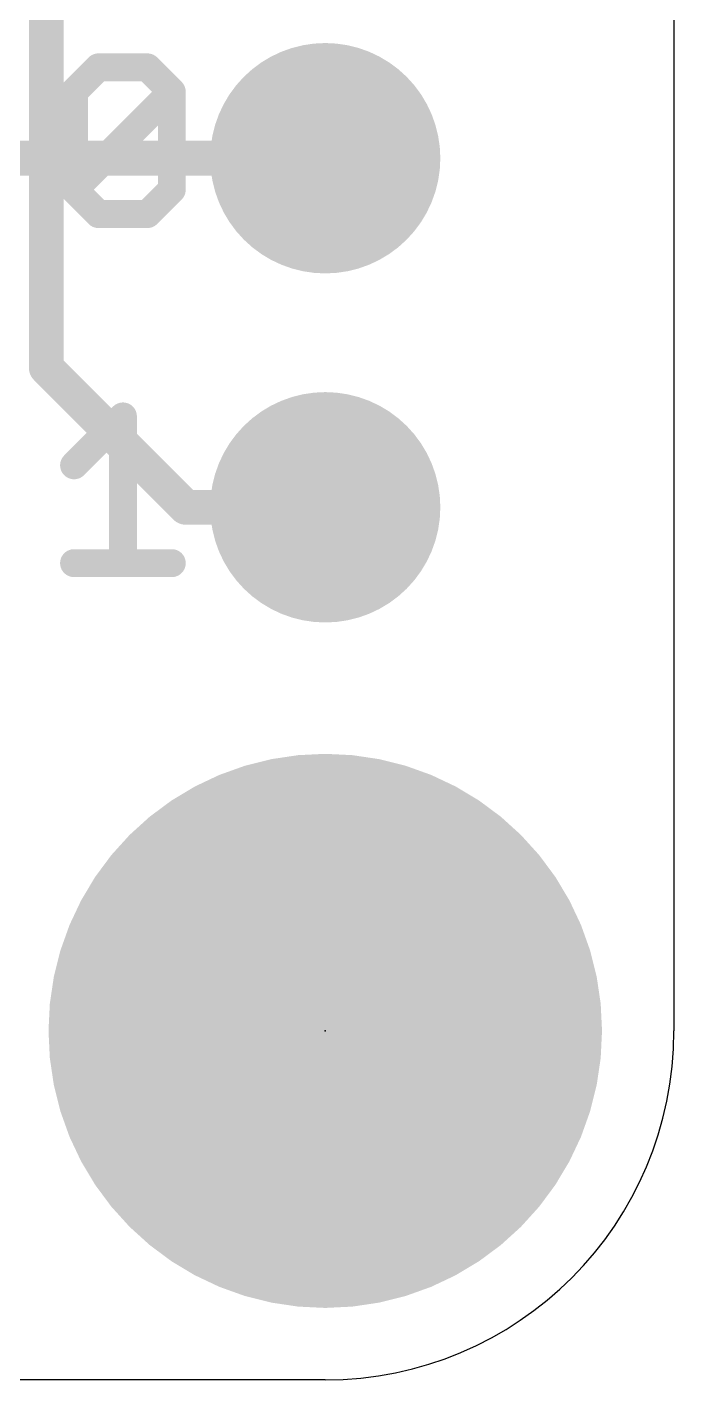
# Model space of a CAD drawing. Extents: x -20.4 to 20.4, y -21.6 to 33.
# Drawn here: x 2.91 to 7.62, y -21.59 to -11.75 of the extents above; entities that cross this region are included whole.
import ezdxf

# ---------------------------------------------------------------- set-up
doc = ezdxf.new("R2010")
doc.units = 0
for name, color, linetype in [('1', 12, 'CONTINUOUS'), ('16', 132, 'CONTINUOUS'), ('17', 110, 'CONTINUOUS'), ('20', 53, 'CONTINUOUS'), ('21', 40, 'CONTINUOUS'), ('23', 53, 'CONTINUOUS'), ('39', 12, 'CONTINUOUS'), ('40', 132, 'CONTINUOUS'), ('41', 12, 'CONTINUOUS'), ('42', 132, 'CONTINUOUS')]:
    doc.layers.add(name, color=color, linetype=linetype)

# ---------------------------------------------------------------- blocks, each defined once
blk = doc.blocks.new('ROUNDP')
at = {"const_width": 0.5}
blk.add_lwpolyline([(0, -0.25, 1), (0, 0.25, 1), (0, -0.25)], format="xyb", dxfattribs=at)

msp = doc.modelspace()

# ---------------------------------------------------------------- linework, layer by layer
at = {"layer": '1', "const_width": 0.254}
msp.add_lwpolyline([(1.778, -12.7), (5.08, -12.7)], dxfattribs=at)
at = {"layer": '1', "const_width": 0.127}
msp.add_lwpolyline([(5.08, -12.7635, 1), (5.08, -12.6365)], format="xyb", dxfattribs=at)
at = {"layer": '16', "const_width": 0.254}
for points in [[(3.048, -1.778), (3.048, -14.224)], [(3.048, -14.224), (4.064, -15.24)], [(4.064, -15.24), (5.08, -15.24)]]:
    msp.add_lwpolyline(points, dxfattribs=at)
at = {"layer": '16', "const_width": 0.127}
for points in [[(3.0929, -14.1791, 1), (3.0031, -14.2689)], [(2.9845, -14.224, 1), (3.1115, -14.224)], [(4.064, -15.1765, 1), (4.064, -15.3035)], [(4.0191, -15.2849, 1), (4.1089, -15.1951)], [(5.08, -15.3035, 1), (5.08, -15.1765)]]:
    msp.add_lwpolyline(points, format="xyb", dxfattribs=at)
at = {"layer": '20'}
for p, q in [((7.62, 17.78), (7.62, -19.05)), ((5.08, -21.59), (-5.08, -21.59))]:
    msp.add_line(p, q, dxfattribs=at)
msp.add_arc((5.08, -19.05), 2.54, 270, 0, dxfattribs=at)
at = {"layer": '21', "const_width": 0.2032}
for points in [[(3.2502, -12.2166), (3.4281, -12.0387)], [(3.4281, -12.0387), (3.7841, -12.0387)], [(3.7841, -12.0387), (3.962, -12.2166)], [(3.2502, -12.9284), (3.2502, -12.2166)], [(3.2502, -12.9284), (3.962, -12.2166)], [(3.962, -12.2166), (3.962, -12.9284)], [(3.4281, -13.1064), (3.2502, -12.9284)], [(3.962, -12.9284), (3.7841, -13.1064)], [(3.7841, -13.1064), (3.4281, -13.1064)], [(3.2502, -14.9346), (3.6061, -14.5787)], [(3.6061, -14.5787), (3.6061, -15.6464)], [(3.2502, -15.6464), (3.962, -15.6464)]]:
    msp.add_lwpolyline(points, dxfattribs=at)
at = {"layer": '21'}
for points, const_width in [([(3.4281, -11.9879, 1), (3.4281, -12.0895)], 0.1016), ([(3.4641, -12.0746, 1), (3.3922, -12.0028)], 0.1016), ([(3.82, -12.0028, 1), (3.7481, -12.0746)], 0.1016), ([(3.7841, -12.0895, 1), (3.7841, -11.9879)], 0.1016), ([(3.301, -12.2166, 1), (3.1994, -12.2166)], 0.1016), ([(3.2143, -12.1807, 1), (3.2861, -12.2526)], 0.1016), ([(4.0128, -12.2166, 1), (3.9112, -12.2166)], 0.1016), ([(3.9979, -12.2526, 1), (3.9261, -12.1807)], 0.1016), ([(3.9261, -12.2526, 1), (3.9979, -12.1807)], 0.1016), ([(3.2861, -12.8925, 1), (3.2143, -12.9644)], 0.1016), ([(3.2143, -12.8925, 1), (3.2861, -12.9644)], 0.1016), ([(3.1994, -12.9284, 1), (3.301, -12.9284)], 0.1016), ([(3.9112, -12.9284, 1), (4.0128, -12.9284)], 0.1016), ([(3.9979, -12.9644, 1), (3.9261, -12.8925)], 0.1016), ([(3.4281, -13.0556, 1), (3.4281, -13.1572)], 0.1016), ([(3.3922, -13.1423, 1), (3.4641, -13.0705)], 0.1016), ([(3.7481, -13.0705, 1), (3.82, -13.1423)], 0.1016), ([(3.7841, -13.1572, 1), (3.7841, -13.0556)], 0.1016), ([(3.6569, -14.5787, 1), (3.5553, -14.5787)], 0.1016), ([(3.642, -14.6146, 1), (3.5702, -14.5428)], 0.1016), ([(3.2143, -14.8987, 1), (3.2861, -14.9705)], 0.1016), ([(3.2502, -15.5956, 1), (3.2502, -15.6972)], 0.1016), ([(3.962, -15.6972, 1), (3.962, -15.5956)], 0.1016), ([(3.5553, -15.6464, 1), (3.6569, -15.6464)], 0.1016), ([(5.08, -20.8, 1), (5.08, -17.3, 1), (5.08, -20.8)], 0.2032)]:
    msp.add_lwpolyline(points, format="xyb", dxfattribs=dict(at, const_width=const_width))
at = {"layer": '23'}
msp.add_point((5.08, -19.05), dxfattribs=at)
at = {"layer": '39', "const_width": 2.032}
msp.add_lwpolyline([(5.08, -20.05, 1), (5.08, -18.05, 1), (5.08, -20.05)], format="xyb", dxfattribs=at)
at = {"layer": '40', "const_width": 2.032}
msp.add_lwpolyline([(5.08, -20.05, 1), (5.08, -18.05, 1), (5.08, -20.05)], format="xyb", dxfattribs=at)
at = {"layer": '41', "const_width": 2.032}
msp.add_lwpolyline([(5.08, -20.05, 1), (5.08, -18.05, 1), (5.08, -20.05)], format="xyb", dxfattribs=at)
at = {"layer": '42', "const_width": 2.032}
msp.add_lwpolyline([(5.08, -20.05, 1), (5.08, -18.05, 1), (5.08, -20.05)], format="xyb", dxfattribs=at)

# ---------------------------------------------------------------- block references
at = {"layer": '17'}
for p, xscale, yscale in [((5.08, -12.7), 1.6764, 1.6764), ((5.08, -12.7), 1.6764, 1.6764), ((5.08, -15.24), 1.6764, 1.6764), ((5.08, -15.24), 1.6764, 1.6764), ((5.08, -19.05), 3.2, 3.2), ((5.08, -19.05), 3.2, 3.2)]:
    msp.add_blockref('ROUNDP', p, dxfattribs=dict(at, xscale=xscale, yscale=yscale))

doc.saveas('drawing.dxf')
